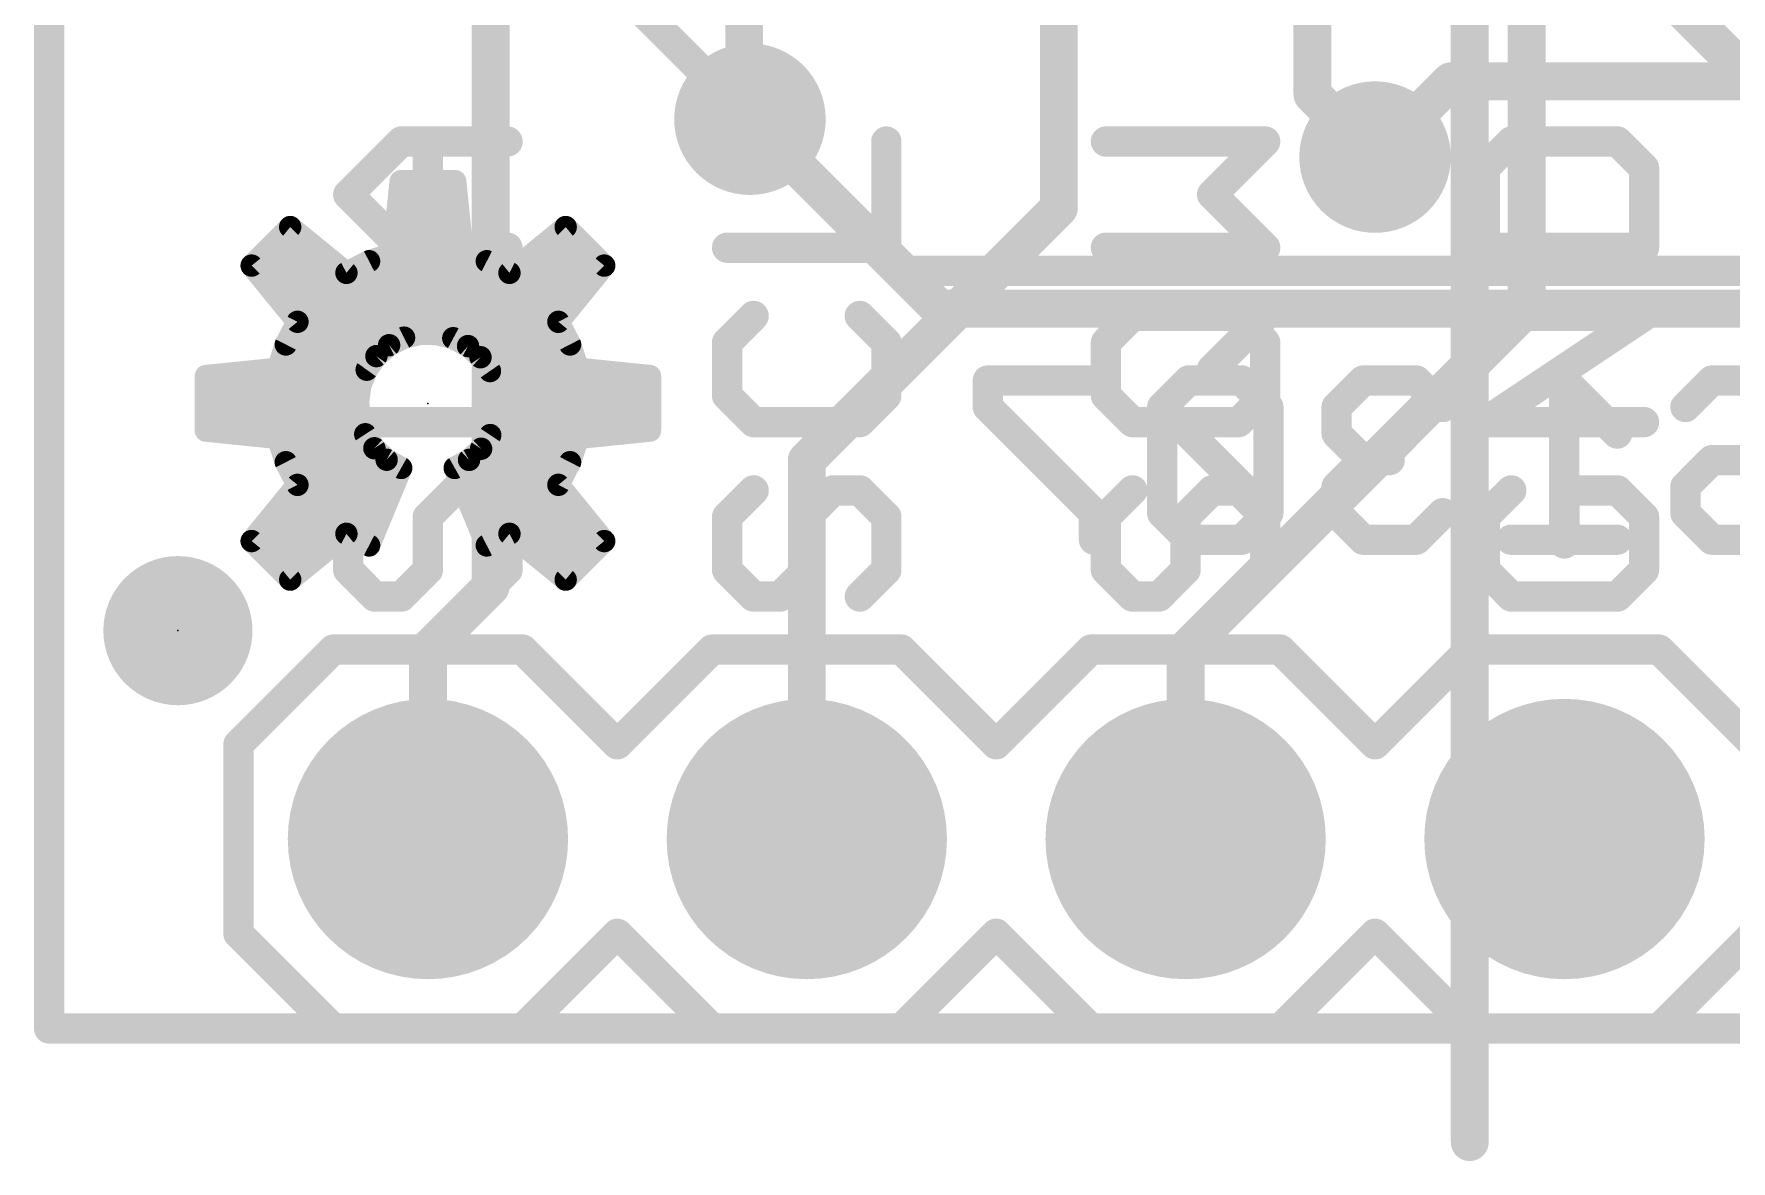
# Model space of a CAD drawing. Extents: x 0 to 108, y -18 to 20.
# Drawn here: x -0.1 to 11.28, y -0.89 to 6.67 of the extents above; entities that cross this region are included whole.
import ezdxf

# ---------------------------------------------------------------- set-up
doc = ezdxf.new("R2010")
doc.units = 0
for name, color, linetype in [('1', 12, 'CONTINUOUS'), ('16', 132, 'CONTINUOUS'), ('17', 110, 'CONTINUOUS'), ('18', 110, 'CONTINUOUS'), ('20', 53, 'CONTINUOUS'), ('21', 41, 'CONTINUOUS'), ('22', 40, 'CONTINUOUS'), ('23', 53, 'CONTINUOUS'), ('24', 53, 'CONTINUOUS'), ('51', 53, 'CONTINUOUS')]:
    doc.layers.add(name, color=color, linetype=linetype)

# ---------------------------------------------------------------- blocks, each defined once
blk = doc.blocks.new('PIE')
at = {"const_width": 0.5}
blk.add_lwpolyline([(0, -0.25, 1), (0, 0.25, 1), (0, -0.25)], format="xyb", dxfattribs=at)
blk = doc.blocks.new('RECT')
blk.add_solid([(-0.5, -0.5), (0.5, -0.5), (-0.5, 0.5), (0.5, 0.5)])
blk = doc.blocks.new('ROUNDP')
at = {"const_width": 0.5}
blk.add_lwpolyline([(0, -0.25, 1), (0, 0.25, 1), (0, -0.25)], format="xyb", dxfattribs=at)
blk = doc.blocks.new('ROUNDV')
at = {"const_width": 0.5}
blk.add_lwpolyline([(0, -0.25, 1), (0, 0.25, 1), (0, -0.25)], format="xyb", dxfattribs=at)

msp = doc.modelspace()

# ---------------------------------------------------------------- linework, layer by layer
at = {"layer": '1'}
for points, const_width in [([(0, 19.05), (0, 0)], 0.2032), ([(9.906, 7.62), (9.906, 4.826)], 0.254), ([(2.96, 7.366), (2.96, 2.96)], 0.254), ([(4.66, 7.366), (4.66, 6.135)], 0.254), ([(6.77, 7.366), (6.77, 5.5)], 0.254), ([(8.47, 7.366), (8.47, 6.262)], 0.254), ([(11.43, 6.35), (10.922, 6.858)], 0.254), ([(8.47, 6.262), (8.89, 5.842)], 0.254), ([(4.66, 6.135), (4.699, 6.096)], 0.254), ([(6.77, 5.5), (5.08, 3.81)], 0.254), ([(7.62, 2.54), (9.906, 4.826)], 0.254), ([(5.08, 1.27), (5.08, 3.81)], 0.254), ([(2.96, 2.96), (2.54, 2.54)], 0.254), ([(2.54, 2.54), (2.54, 1.27)], 0.254), ([(7.62, 1.27), (7.62, 2.54)], 0.254), ([(0, 0), (19.05, 0)], 0.2032)]:
    msp.add_lwpolyline(points, dxfattribs=dict(at, const_width=const_width))
for points, const_width in [([(8.5149, 6.3069, 1), (8.4251, 6.2171)], 0.127), ([(4.7049, 6.1799, 1), (4.6151, 6.0901)], 0.127), ([(8.4065, 6.262, 1), (8.5335, 6.262)], 0.127), ([(4.5965, 6.135, 1), (4.7235, 6.135)], 0.127), ([(4.6541, 6.0511, 1), (4.7439, 6.1409)], 0.127), ([(8.8451, 5.7971, 1), (8.9349, 5.8869)], 0.127), ([(6.8149, 5.4551, 1), (6.7251, 5.5449)], 0.127), ([(6.7065, 5.5, 1), (6.8335, 5.5)], 0.127), ([(9.9509, 4.7811, 1), (9.8611, 4.8709)], 0.127), ([(9.8425, 4.826, 1), (9.9695, 4.826)], 0.127), ([(5.1435, 3.81, 1), (5.0165, 3.81)], 0.127), ([(5.0351, 3.8549, 1), (5.1249, 3.7651)], 0.127), ([(3.0049, 2.9151, 1), (2.9151, 3.0049)], 0.127), ([(2.8965, 2.96, 1), (3.0235, 2.96)], 0.127), ([(2.6035, 2.54, 1), (2.4765, 2.54)], 0.127), ([(2.4951, 2.5849, 1), (2.5849, 2.4951)], 0.127), ([(7.6835, 2.54, 1), (7.5565, 2.54)], 0.127), ([(7.5751, 2.5849, 1), (7.6649, 2.4951)], 0.127), ([(2.4765, 1.27, 1), (2.6035, 1.27)], 0.127), ([(5.0165, 1.27, 1), (5.1435, 1.27)], 0.127), ([(7.5565, 1.27, 1), (7.6835, 1.27)], 0.127), ([(0, 0.0508, 1), (0, -0.0508)], 0.1016), ([(-0.0508, 0, 1), (0.0508, 0)], 0.1016)]:
    msp.add_lwpolyline(points, format="xyb", dxfattribs=dict(at, const_width=const_width))
at = {"layer": '16'}
for points, const_width in [([(0, 0), (0, 19.05)], 0.2032), ([(9.398, 6.35), (8.89, 5.842)], 0.254), ([(14.224, 6.35), (9.398, 6.35)], 0.254), ([(5.969, 4.826), (4.699, 6.096)], 0.254), ([(13.335, 4.826), (5.969, 4.826)], 0.254), ([(19.05, 0), (0, 0)], 0.2032)]:
    msp.add_lwpolyline(points, dxfattribs=dict(at, const_width=const_width))
for points, const_width in [([(9.398, 6.4135, 1), (9.398, 6.2865)], 0.127), ([(9.4429, 6.3051, 1), (9.3531, 6.3949)], 0.127), ([(4.7439, 6.1409, 1), (4.6541, 6.0511)], 0.127), ([(8.8451, 5.8869, 1), (8.9349, 5.7971)], 0.127), ([(5.969, 4.8895, 1), (5.969, 4.7625)], 0.127), ([(5.9241, 4.7811, 1), (6.0139, 4.8709)], 0.127), ([(0, 0.0508, 1), (0, -0.0508)], 0.1016), ([(-0.0508, 0, 1), (0.0508, 0)], 0.1016)]:
    msp.add_lwpolyline(points, format="xyb", dxfattribs=dict(at, const_width=const_width))
at = {"layer": '20', "const_width": 0.2032}
for points in [[(0, 19.05), (0, 0)], [(0, 0), (19.05, 0)]]:
    msp.add_lwpolyline(points, dxfattribs=at)
at = {"layer": '20', "const_width": 0.1016}
for points in [[(0, 0.0508, 1), (0, -0.0508)], [(-0.0508, 0, 1), (0.0508, 0)]]:
    msp.add_lwpolyline(points, format="xyb", dxfattribs=at)
at = {"layer": '21', "const_width": 0.2032}
for points in [[(2.0057, 5.5903), (2.3616, 5.9462)], [(2.3616, 5.9462), (3.0734, 5.9462)], [(2.5395, 5.2344), (2.5395, 5.9462)], [(5.6134, 5.2344), (5.6134, 5.9462)], [(8.1534, 5.9462), (7.0857, 5.9462)], [(7.7975, 5.5903), (8.1534, 5.9462)], [(9.8036, 5.9462), (9.6257, 5.7683)], [(10.5155, 5.9462), (9.8036, 5.9462)], [(10.6934, 5.7683), (10.5155, 5.9462)], [(9.6257, 5.7683), (9.6257, 5.2344)], [(10.6934, 5.2344), (10.6934, 5.7683)], [(2.3616, 5.2344), (2.0057, 5.5903)], [(8.1534, 5.2344), (7.7975, 5.5903)], [(3.0734, 5.2344), (2.3616, 5.2344)], [(4.5457, 5.2344), (5.6134, 5.2344)], [(7.0857, 5.2344), (8.1534, 5.2344)], [(9.6257, 5.2344), (10.6934, 5.2344)], [(2.1836, 4.7768), (2.0057, 4.5989)], [(2.8955, 4.7768), (2.1836, 4.7768)], [(3.0734, 4.5989), (2.8955, 4.7768)], [(4.7236, 4.7768), (4.5457, 4.5989)], [(5.6134, 4.5989), (5.4355, 4.7768)], [(7.0857, 4.5989), (7.2636, 4.7768)], [(7.2636, 4.7768), (7.9755, 4.7768)], [(7.7975, 4.4209), (8.1534, 4.7768)], [(7.9755, 4.7768), (8.1534, 4.5989)], [(9.6257, 4.065), (10.6934, 4.7768)], [(10.6934, 4.7768), (9.6257, 4.7768)], [(2.0057, 4.5989), (2.0057, 4.065)], [(3.0734, 4.065), (3.0734, 4.5989)], [(4.5457, 4.5989), (4.5457, 4.2429)], [(5.6134, 4.2429), (5.6134, 4.5989)], [(7.0857, 4.2429), (7.0857, 4.5989)], [(8.1534, 4.5989), (8.1534, 4.2429)], [(4.5457, 4.2429), (4.7236, 4.065)], [(5.4355, 4.065), (5.6134, 4.2429)], [(7.2636, 4.065), (7.0857, 4.2429)], [(8.1534, 4.2429), (7.9755, 4.065)], [(2.0057, 4.065), (3.0734, 4.065)], [(4.7236, 4.065), (5.4355, 4.065)], [(7.9755, 4.065), (7.2636, 4.065)], [(10.6934, 4.065), (9.6257, 4.065)], [(2.1836, 3.6074), (2.0057, 3.4295)], [(2.5395, 3.4295), (2.7175, 3.6074)], [(2.7175, 3.6074), (2.8955, 3.6074)], [(2.8955, 3.6074), (3.0734, 3.4295)], [(4.7236, 3.6074), (4.5457, 3.4295)], [(5.0795, 3.4295), (5.2575, 3.6074)], [(5.2575, 3.6074), (5.4355, 3.6074)], [(5.4355, 3.6074), (5.6134, 3.4295)], [(7.2636, 3.6074), (7.0857, 3.4295)], [(7.6195, 3.4295), (7.7975, 3.6074)], [(7.7975, 3.6074), (7.9755, 3.6074)], [(7.9755, 3.6074), (8.1534, 3.4295)], [(9.8036, 3.6074), (9.6257, 3.4295)], [(10.5155, 3.6074), (10.1595, 3.6074)], [(10.1595, 3.6074), (10.1595, 3.2515)], [(10.6934, 3.4295), (10.5155, 3.6074)], [(2.0057, 3.4295), (2.0057, 3.0736)], [(2.5395, 3.0736), (2.5395, 3.4295)], [(3.0734, 3.4295), (3.0734, 3.0736)], [(4.5457, 3.4295), (4.5457, 3.0736)], [(5.0795, 3.0736), (5.0795, 3.4295)], [(5.6134, 3.4295), (5.6134, 3.0736)], [(7.0857, 3.4295), (7.0857, 3.0736)], [(7.6195, 3.0736), (7.6195, 3.4295)], [(8.1534, 3.4295), (8.1534, 3.0736)], [(9.6257, 3.4295), (9.6257, 3.0736)], [(10.6934, 3.0736), (10.6934, 3.4295)], [(2.0057, 3.0736), (2.1836, 2.8956)], [(2.3616, 2.8956), (2.5395, 3.0736)], [(3.0734, 3.0736), (2.8955, 2.8956)], [(4.5457, 3.0736), (4.7236, 2.8956)], [(4.9016, 2.8956), (5.0795, 3.0736)], [(5.6134, 3.0736), (5.4355, 2.8956)], [(7.0857, 3.0736), (7.2636, 2.8956)], [(7.4416, 2.8956), (7.6195, 3.0736)], [(8.1534, 3.0736), (7.9755, 2.8956)], [(9.6257, 3.0736), (9.8036, 2.8956)], [(10.5155, 2.8956), (10.6934, 3.0736)], [(2.1836, 2.8956), (2.3616, 2.8956)], [(4.7236, 2.8956), (4.9016, 2.8956)], [(7.2636, 2.8956), (7.4416, 2.8956)], [(9.8036, 2.8956), (10.5155, 2.8956)], [(1.27, 1.905), (1.905, 2.54)], [(1.905, 2.54), (3.175, 2.54)], [(3.175, 2.54), (3.81, 1.905)], [(3.81, 1.905), (4.445, 2.54)], [(4.445, 2.54), (5.715, 2.54)], [(6.35, 1.905), (5.715, 2.54)], [(6.35, 1.905), (6.985, 2.54)], [(6.985, 2.54), (8.255, 2.54)], [(8.255, 2.54), (8.89, 1.905)], [(8.89, 1.905), (9.525, 2.54)], [(9.525, 2.54), (10.795, 2.54)], [(10.795, 2.54), (11.43, 1.905)], [(1.27, 0.635), (1.27, 1.905)], [(1.905, 0), (1.27, 0.635)], [(3.81, 0.635), (3.175, 0)], [(4.445, 0), (3.81, 0.635)], [(5.715, 0), (6.35, 0.635)], [(6.985, 0), (6.35, 0.635)], [(8.89, 0.635), (8.255, 0)], [(9.525, 0), (8.89, 0.635)], [(11.43, 0.635), (10.795, 0)], [(3.175, 0), (1.905, 0)], [(5.715, 0), (4.445, 0)], [(8.255, 0), (6.985, 0)], [(10.795, 0), (9.525, 0)]]:
    msp.add_lwpolyline(points, dxfattribs=at)
at = {"layer": '21', "const_width": 0.1016}
for points in [[(2.3616, 5.997, 1), (2.3616, 5.8954)], [(2.3975, 5.9103, 1), (2.3257, 5.9821)], [(2.5903, 5.9462, 1), (2.4887, 5.9462)], [(3.0734, 5.8954, 1), (3.0734, 5.997)], [(5.6642, 5.9462, 1), (5.5626, 5.9462)], [(7.0857, 5.997, 1), (7.0857, 5.8954)], [(8.1893, 5.9103, 1), (8.1175, 5.9821)], [(8.1534, 5.8954, 1), (8.1534, 5.997)], [(9.8036, 5.997, 1), (9.8036, 5.8954)], [(9.8396, 5.9103, 1), (9.7677, 5.9821)], [(10.5514, 5.9821, 1), (10.4795, 5.9103)], [(10.5155, 5.8954, 1), (10.5155, 5.997)], [(9.6765, 5.7683, 1), (9.5749, 5.7683)], [(9.5898, 5.8042, 1), (9.6616, 5.7323)], [(10.7442, 5.7683, 1), (10.6426, 5.7683)], [(10.6575, 5.7323, 1), (10.7293, 5.8042)], [(2.0416, 5.6262, 1), (1.9698, 5.5544)], [(7.8334, 5.6262, 1), (7.7616, 5.5544)], [(1.9698, 5.6262, 1), (2.0416, 5.5544)], [(7.7616, 5.6262, 1), (7.8334, 5.5544)], [(2.3616, 5.2852, 1), (2.3616, 5.1836)], [(2.3257, 5.1985, 1), (2.3975, 5.2703)], [(2.4887, 5.2344, 1), (2.5903, 5.2344)], [(3.0734, 5.1836, 1), (3.0734, 5.2852)], [(4.5457, 5.2852, 1), (4.5457, 5.1836)], [(5.5626, 5.2344, 1), (5.6642, 5.2344)], [(5.6134, 5.1836, 1), (5.6134, 5.2852)], [(7.0857, 5.2852, 1), (7.0857, 5.1836)], [(8.1175, 5.1985, 1), (8.1893, 5.2703)], [(8.1534, 5.1836, 1), (8.1534, 5.2852)], [(9.6257, 5.2852, 1), (9.6257, 5.1836)], [(9.5749, 5.2344, 1), (9.6765, 5.2344)], [(10.6426, 5.2344, 1), (10.7442, 5.2344)], [(10.6934, 5.1836, 1), (10.6934, 5.2852)], [(2.1836, 4.8276, 1), (2.1836, 4.726)], [(2.2196, 4.7409, 1), (2.1477, 4.8127)], [(2.9314, 4.8127, 1), (2.8595, 4.7409)], [(2.8955, 4.726, 1), (2.8955, 4.8276)], [(4.7596, 4.7409, 1), (4.6877, 4.8127)], [(5.4714, 4.8127, 1), (5.3995, 4.7409)], [(7.2636, 4.8276, 1), (7.2636, 4.726)], [(7.2996, 4.7409, 1), (7.2277, 4.8127)], [(8.0114, 4.8127, 1), (7.9395, 4.7409)], [(7.9755, 4.726, 1), (7.9755, 4.8276)], [(8.1893, 4.7409, 1), (8.1175, 4.8127)], [(9.6257, 4.8276, 1), (9.6257, 4.726)], [(10.7216, 4.7345, 1), (10.6652, 4.8191)], [(10.6934, 4.726, 1), (10.6934, 4.8276)], [(2.0565, 4.5989, 1), (1.9549, 4.5989)], [(1.9698, 4.6348, 1), (2.0416, 4.5629)], [(3.1242, 4.5989, 1), (3.0226, 4.5989)], [(3.0375, 4.5629, 1), (3.1093, 4.6348)], [(4.5965, 4.5989, 1), (4.4949, 4.5989)], [(4.5098, 4.6348, 1), (4.5816, 4.5629)], [(5.6642, 4.5989, 1), (5.5626, 4.5989)], [(5.5775, 4.5629, 1), (5.6493, 4.6348)], [(7.1365, 4.5989, 1), (7.0349, 4.5989)], [(7.0498, 4.6348, 1), (7.1216, 4.5629)], [(8.2042, 4.5989, 1), (8.1026, 4.5989)], [(8.1175, 4.5629, 1), (8.1893, 4.6348)], [(7.7616, 4.4568, 1), (7.8334, 4.385)], [(4.5816, 4.2789, 1), (4.5098, 4.207)], [(5.6493, 4.207, 1), (5.5775, 4.2789)], [(7.1216, 4.2789, 1), (7.0498, 4.207)], [(8.1893, 4.207, 1), (8.1175, 4.2789)], [(4.4949, 4.2429, 1), (4.5965, 4.2429)], [(5.5626, 4.2429, 1), (5.6642, 4.2429)], [(7.0349, 4.2429, 1), (7.1365, 4.2429)], [(8.1026, 4.2429, 1), (8.2042, 4.2429)], [(2.0057, 4.1158, 1), (2.0057, 4.0142)], [(1.9549, 4.065, 1), (2.0565, 4.065)], [(3.0226, 4.065, 1), (3.1242, 4.065)], [(3.0734, 4.0142, 1), (3.0734, 4.1158)], [(4.7236, 4.1158, 1), (4.7236, 4.0142)], [(4.6877, 4.0291, 1), (4.7596, 4.1009)], [(5.3995, 4.1009, 1), (5.4714, 4.0291)], [(5.4355, 4.0142, 1), (5.4355, 4.1158)], [(7.2636, 4.1158, 1), (7.2636, 4.0142)], [(7.2277, 4.0291, 1), (7.2996, 4.1009)], [(7.9395, 4.1009, 1), (8.0114, 4.0291)], [(7.9755, 4.0142, 1), (7.9755, 4.1158)], [(9.6257, 4.1158, 1), (9.6257, 4.0142)], [(9.5975, 4.1073, 1), (9.6539, 4.0227)], [(10.6934, 4.0142, 1), (10.6934, 4.1158)], [(2.2196, 3.5715, 1), (2.1477, 3.6433)], [(2.7175, 3.6582, 1), (2.7175, 3.5566)], [(2.7534, 3.5715, 1), (2.6816, 3.6433)], [(2.9314, 3.6433, 1), (2.8595, 3.5715)], [(2.8955, 3.5566, 1), (2.8955, 3.6582)], [(4.7596, 3.5715, 1), (4.6877, 3.6433)], [(5.2575, 3.6582, 1), (5.2575, 3.5566)], [(5.2934, 3.5715, 1), (5.2216, 3.6433)], [(5.4714, 3.6433, 1), (5.3995, 3.5715)], [(5.4355, 3.5566, 1), (5.4355, 3.6582)], [(7.2996, 3.5715, 1), (7.2277, 3.6433)], [(7.7975, 3.6582, 1), (7.7975, 3.5566)], [(7.8334, 3.5715, 1), (7.7616, 3.6433)], [(8.0114, 3.6433, 1), (7.9395, 3.5715)], [(7.9755, 3.5566, 1), (7.9755, 3.6582)], [(9.8396, 3.5715, 1), (9.7677, 3.6433)], [(10.1595, 3.6582, 1), (10.1595, 3.5566)], [(10.2103, 3.6074, 1), (10.1087, 3.6074)], [(10.5514, 3.6433, 1), (10.4795, 3.5715)], [(10.5155, 3.5566, 1), (10.5155, 3.6582)], [(2.0565, 3.4295, 1), (1.9549, 3.4295)], [(2.5903, 3.4295, 1), (2.4887, 3.4295)], [(3.1242, 3.4295, 1), (3.0226, 3.4295)], [(4.5965, 3.4295, 1), (4.4949, 3.4295)], [(5.1303, 3.4295, 1), (5.0287, 3.4295)], [(5.6642, 3.4295, 1), (5.5626, 3.4295)], [(7.1365, 3.4295, 1), (7.0349, 3.4295)], [(7.6703, 3.4295, 1), (7.5687, 3.4295)], [(8.2042, 3.4295, 1), (8.1026, 3.4295)], [(9.6765, 3.4295, 1), (9.5749, 3.4295)], [(10.7442, 3.4295, 1), (10.6426, 3.4295)], [(1.9698, 3.4654, 1), (2.0416, 3.3935)], [(2.5036, 3.4654, 1), (2.5755, 3.3935)], [(3.0375, 3.3935, 1), (3.1093, 3.4654)], [(4.5098, 3.4654, 1), (4.5816, 3.3935)], [(5.0436, 3.4654, 1), (5.1155, 3.3935)], [(5.5775, 3.3935, 1), (5.6493, 3.4654)], [(7.0498, 3.4654, 1), (7.1216, 3.3935)], [(7.5836, 3.4654, 1), (7.6555, 3.3935)], [(8.1175, 3.3935, 1), (8.1893, 3.4654)], [(9.5898, 3.4654, 1), (9.6616, 3.3935)], [(10.6575, 3.3935, 1), (10.7293, 3.4654)], [(10.1087, 3.2515, 1), (10.2103, 3.2515)], [(2.0416, 3.1095, 1), (1.9698, 3.0376)], [(1.9549, 3.0736, 1), (2.0565, 3.0736)], [(2.4887, 3.0736, 1), (2.5903, 3.0736)], [(2.5755, 3.0376, 1), (2.5036, 3.1095)], [(3.0226, 3.0736, 1), (3.1242, 3.0736)], [(3.1093, 3.0376, 1), (3.0375, 3.1095)], [(4.5816, 3.1095, 1), (4.5098, 3.0376)], [(4.4949, 3.0736, 1), (4.5965, 3.0736)], [(5.0287, 3.0736, 1), (5.1303, 3.0736)], [(5.1155, 3.0376, 1), (5.0436, 3.1095)], [(5.5626, 3.0736, 1), (5.6642, 3.0736)], [(5.6493, 3.0376, 1), (5.5775, 3.1095)], [(7.1216, 3.1095, 1), (7.0498, 3.0376)], [(7.0349, 3.0736, 1), (7.1365, 3.0736)], [(7.5687, 3.0736, 1), (7.6703, 3.0736)], [(7.6555, 3.0376, 1), (7.5836, 3.1095)], [(8.1026, 3.0736, 1), (8.2042, 3.0736)], [(8.1893, 3.0376, 1), (8.1175, 3.1095)], [(9.6616, 3.1095, 1), (9.5898, 3.0376)], [(9.5749, 3.0736, 1), (9.6765, 3.0736)], [(10.6426, 3.0736, 1), (10.7442, 3.0736)], [(10.7293, 3.0376, 1), (10.6575, 3.1095)], [(2.1836, 2.9464, 1), (2.1836, 2.8448)], [(2.1477, 2.8597, 1), (2.2196, 2.9315)], [(2.3257, 2.9315, 1), (2.3975, 2.8597)], [(2.3616, 2.8448, 1), (2.3616, 2.9464)], [(2.8595, 2.9315, 1), (2.9314, 2.8597)], [(4.7236, 2.9464, 1), (4.7236, 2.8448)], [(4.6877, 2.8597, 1), (4.7596, 2.9315)], [(4.8657, 2.9315, 1), (4.9375, 2.8597)], [(4.9016, 2.8448, 1), (4.9016, 2.9464)], [(5.3995, 2.9315, 1), (5.4714, 2.8597)], [(7.2636, 2.9464, 1), (7.2636, 2.8448)], [(7.2277, 2.8597, 1), (7.2996, 2.9315)], [(7.4057, 2.9315, 1), (7.4775, 2.8597)], [(7.4416, 2.8448, 1), (7.4416, 2.9464)], [(7.9395, 2.9315, 1), (8.0114, 2.8597)], [(9.8036, 2.9464, 1), (9.8036, 2.8448)], [(9.7677, 2.8597, 1), (9.8396, 2.9315)], [(10.4795, 2.9315, 1), (10.5514, 2.8597)], [(10.5155, 2.8448, 1), (10.5155, 2.9464)], [(1.905, 2.5908, 1), (1.905, 2.4892)], [(1.9409, 2.5041, 1), (1.8691, 2.5759)], [(3.2109, 2.5759, 1), (3.1391, 2.5041)], [(3.175, 2.4892, 1), (3.175, 2.5908)], [(4.445, 2.5908, 1), (4.445, 2.4892)], [(4.4809, 2.5041, 1), (4.4091, 2.5759)], [(5.7509, 2.5759, 1), (5.6791, 2.5041)], [(5.715, 2.4892, 1), (5.715, 2.5908)], [(6.985, 2.5908, 1), (6.985, 2.4892)], [(7.0209, 2.5041, 1), (6.9491, 2.5759)], [(8.2909, 2.5759, 1), (8.2191, 2.5041)], [(8.255, 2.4892, 1), (8.255, 2.5908)], [(9.525, 2.5908, 1), (9.525, 2.4892)], [(9.5609, 2.5041, 1), (9.4891, 2.5759)], [(10.8309, 2.5759, 1), (10.7591, 2.5041)], [(10.795, 2.4892, 1), (10.795, 2.5908)], [(1.3208, 1.905, 1), (1.2192, 1.905)], [(1.2341, 1.9409, 1), (1.3059, 1.8691)], [(3.7741, 1.9409, 1), (3.8459, 1.8691)], [(3.7741, 1.8691, 1), (3.8459, 1.9409)], [(6.3141, 1.9409, 1), (6.3859, 1.8691)], [(6.3141, 1.8691, 1), (6.3859, 1.9409)], [(8.8541, 1.9409, 1), (8.9259, 1.8691)], [(8.8541, 1.8691, 1), (8.9259, 1.9409)], [(1.3059, 0.6709, 1), (1.2341, 0.5991)], [(1.2192, 0.635, 1), (1.3208, 0.635)], [(3.8459, 0.6709, 1), (3.7741, 0.5991)], [(3.8459, 0.5991, 1), (3.7741, 0.6709)], [(6.3859, 0.6709, 1), (6.3141, 0.5991)], [(6.3859, 0.5991, 1), (6.3141, 0.6709)], [(8.9259, 0.6709, 1), (8.8541, 0.5991)], [(8.9259, 0.5991, 1), (8.8541, 0.6709)], [(1.905, 0.0508, 1), (1.905, -0.0508)], [(1.8691, -0.0359, 1), (1.9409, 0.0359)], [(3.1391, 0.0359, 1), (3.2109, -0.0359)], [(3.175, -0.0508, 1), (3.175, 0.0508)], [(4.445, 0.0508, 1), (4.445, -0.0508)], [(4.4091, -0.0359, 1), (4.4809, 0.0359)], [(5.6791, 0.0359, 1), (5.7509, -0.0359)], [(5.715, -0.0508, 1), (5.715, 0.0508)], [(6.985, 0.0508, 1), (6.985, -0.0508)], [(6.9491, -0.0359, 1), (7.0209, 0.0359)], [(8.2191, 0.0359, 1), (8.2909, -0.0359)], [(8.255, -0.0508, 1), (8.255, 0.0508)], [(9.525, 0.0508, 1), (9.525, -0.0508)], [(9.4891, -0.0359, 1), (9.5609, 0.0359)], [(10.7591, 0.0359, 1), (10.8309, -0.0359)], [(10.795, -0.0508, 1), (10.795, 0.0508)]]:
    msp.add_lwpolyline(points, format="xyb", dxfattribs=at)
at = {"layer": '22'}
for points, const_width in [([(5.715, 5.08), (3.175, 7.62)], 0.2032), ([(2.308, 5.1959), (2.3572, 5.6798)], 0.15), ([(2.3572, 5.6798), (2.7228, 5.6798)], 0.15), ([(2.7228, 5.6798), (2.772, 5.1959)], 0.15), ([(2.344, 5.55), (2.736, 5.55)], 0.15), ([(2.3288, 5.4), (2.7512, 5.4)], 0.15), ([(1.358, 5.1145), (1.6165, 5.373)], 0.15), ([(1.6165, 5.373), (1.9935, 5.0656)], 0.15), ([(3.0865, 5.0656), (3.4635, 5.373)], 0.15), ([(3.4635, 5.373), (3.722, 5.1145)], 0.15), ([(1.4935, 5.25), (1.7673, 5.25)], 0.15), ([(2.1453, 5.1438), (2.308, 5.1959)], 0.15), ([(2.3135, 5.25), (2.7665, 5.25)], 0.15), ([(2.772, 5.1959), (2.9347, 5.1438)], 0.15), ([(3.3127, 5.25), (3.5865, 5.25)], 0.15), ([(1.6654, 4.7375), (1.358, 5.1145)], 0.15), ([(1.3698, 5.1), (1.9513, 5.1)], 0.15), ([(1.9935, 5.0656), (2.1453, 5.1438)], 0.15), ([(2.0603, 5.1), (3.0197, 5.1)], 0.15), ([(2.9347, 5.1438), (3.0865, 5.0656)], 0.15), ([(3.1287, 5.1), (3.7102, 5.1)], 0.15), ([(3.722, 5.1145), (3.4146, 4.7375)], 0.15), ([(13.335, 5.08), (5.715, 5.08)], 0.2032), ([(1.4921, 4.95), (3.5879, 4.95)], 0.15), ([(1.5872, 4.5857), (1.6654, 4.7375)], 0.15), ([(1.6144, 4.8), (3.4656, 4.8)], 0.15), ([(3.4146, 4.7375), (3.4928, 4.5857)], 0.15), ([(1.6203, 4.65), (2.4597, 4.65)], 0.15), ([(2.3798, 4.6314), (2.2797, 4.5806)], 0.15), ([(2.489, 4.6568), (2.3798, 4.6314)], 0.15), ([(2.6012, 4.6556), (2.489, 4.6568)], 0.15), ([(2.7099, 4.6278), (2.6012, 4.6556)], 0.15), ([(2.6232, 4.65), (3.4597, 4.65)], 0.15), ([(2.8089, 4.5749), (2.7099, 4.6278)], 0.15), ([(1.5351, 4.423), (1.5872, 4.5857)], 0.15), ([(1.5598, 4.5), (2.1891, 4.5)], 0.15), ([(2.1945, 4.5076), (2.1292, 4.4164)], 0.15), ([(2.2797, 4.5806), (2.1945, 4.5076)], 0.15), ([(2.8924, 4.5), (2.8089, 4.5749)], 0.15), ([(2.9558, 4.4074), (2.8924, 4.5)], 0.15), ([(2.8924, 4.5), (3.5202, 4.5)], 0.15), ([(3.4928, 4.5857), (3.5449, 4.423)], 0.15), ([(1.0512, 4.3738), (1.5351, 4.423)], 0.15), ([(1.0512, 4.0082), (1.0512, 4.3738)], 0.15), ([(2.1292, 4.4164), (2.0873, 4.3123)], 0.15), ([(2.9953, 4.3024), (2.9558, 4.4074)], 0.15), ([(3.5449, 4.423), (4.0288, 4.3738)], 0.15), ([(4.0288, 4.3738), (4.0288, 4.0082)], 0.15), ([(7.0054, 4.3443), (6.2936, 4.3443)], 0.2032), ([(6.2936, 4.3443), (6.2936, 4.1664)], 0.2032), ([(7.641, 4.3443), (7.463, 4.1664)], 0.2032), ([(7.9969, 4.3443), (7.641, 4.3443)], 0.2032), ([(8.1748, 4.1664), (7.9969, 4.3443)], 0.2032), ([(8.8104, 4.3443), (8.6324, 4.1664)], 0.2032), ([(9.1663, 4.3443), (8.8104, 4.3443)], 0.2032), ([(9.3442, 4.1664), (9.1663, 4.3443)], 0.2032), ([(10.5136, 3.9884), (10.1577, 4.3443)], 0.2032), ([(10.1577, 4.3443), (10.1577, 3.2766)], 0.2032), ([(10.9712, 4.1664), (11.1491, 4.3443)], 0.2032), ([(11.1491, 4.3443), (11.5051, 4.3443)], 0.2032), ([(1.0512, 4.35), (2.1025, 4.35)], 0.15), ([(2.0873, 4.3123), (2.0715, 4.2012)], 0.15), ([(2.9774, 4.35), (4.0288, 4.35)], 0.15), ([(3.0088, 4.191), (2.9953, 4.3024)], 0.15), ([(1.0512, 4.2), (2.0716, 4.2)], 0.15), ([(2.0715, 4.2012), (2.0825, 4.0895)], 0.15), ([(2.9959, 4.0816), (3.0088, 4.191)], 0.15), ([(3.0077, 4.2), (4.0288, 4.2)], 0.15), ([(6.2936, 4.1664), (7.0054, 3.4546)], 0.2032), ([(7.463, 4.1664), (7.463, 3.4546)], 0.2032), ([(8.1748, 3.4546), (7.463, 4.1664)], 0.2032), ([(8.1748, 3.4546), (8.1748, 4.1664)], 0.2032), ([(8.6324, 4.1664), (8.6324, 3.9884)], 0.2032), ([(1.0512, 4.05), (2.0963, 4.05)], 0.15), ([(2.0825, 4.0895), (2.1197, 3.9837)], 0.15), ([(2.9577, 3.9782), (2.9959, 4.0816)], 0.15), ([(2.9842, 4.05), (4.0288, 4.05)], 0.15), ([(1.5351, 3.959), (1.0512, 4.0082)], 0.15), ([(1.5872, 3.7963), (1.5351, 3.959)], 0.15), ([(2.1197, 3.9837), (2.181, 3.8897)], 0.15), ([(2.8965, 3.8865), (2.9577, 3.9782)], 0.15), ([(3.5449, 3.959), (3.4928, 3.7963)], 0.15), ([(4.0288, 4.0082), (3.5449, 3.959)], 0.15), ([(8.6324, 3.9884), (8.8104, 3.8105)], 0.2032), ([(1.554, 3.9), (2.1742, 3.9)], 0.15), ([(1.6654, 3.6445), (1.5872, 3.7963)], 0.15), ([(2.181, 3.8897), (2.2628, 3.813)], 0.15), ([(2.2628, 3.813), (2.3606, 3.7579)], 0.15), ([(2.7194, 3.7579), (2.8156, 3.8117)], 0.15), ([(2.8156, 3.8117), (2.8965, 3.8865)], 0.15), ([(2.9055, 3.9), (3.526, 3.9)], 0.15), ([(3.4928, 3.7963), (3.4146, 3.6445)], 0.15), ([(8.8104, 3.8105), (8.6324, 3.6325)], 0.2032), ([(8.8104, 3.8105), (8.9883, 3.8105)], 0.2032), ([(11.1491, 3.8105), (10.9712, 3.6325)], 0.2032), ([(11.5051, 3.8105), (11.1491, 3.8105)], 0.2032), ([(1.6111, 3.75), (2.3573, 3.75)], 0.15), ([(2.3606, 3.7579), (2.1453, 3.2382)], 0.15), ([(2.9347, 3.2382), (2.7194, 3.7579)], 0.15), ([(2.7227, 3.75), (3.4689, 3.75)], 0.15), ([(1.358, 3.2675), (1.6654, 3.6445)], 0.15), ([(1.6291, 3.6), (2.2952, 3.6)], 0.15), ([(2.7848, 3.6), (3.4509, 3.6)], 0.15), ([(3.4146, 3.6445), (3.722, 3.2675)], 0.15), ([(8.6324, 3.6325), (8.6324, 3.4546)], 0.2032), ([(10.9712, 3.6325), (10.9712, 3.4546)], 0.2032), ([(7.0054, 3.4546), (7.0054, 3.2766)], 0.2032), ([(7.463, 3.4546), (7.641, 3.2766)], 0.2032), ([(7.9969, 3.2766), (8.1748, 3.4546)], 0.2032), ([(8.6324, 3.4546), (8.8104, 3.2766)], 0.2032), ([(9.1663, 3.2766), (9.3442, 3.4546)], 0.2032), ([(10.9712, 3.4546), (11.1491, 3.2766)], 0.2032), ([(1.5068, 3.45), (2.233, 3.45)], 0.15), ([(2.847, 3.45), (3.5732, 3.45)], 0.15), ([(1.6165, 3.009), (1.358, 3.2675)], 0.15), ([(1.3845, 3.3), (1.9734, 3.3)], 0.15), ([(1.9935, 3.3164), (1.6165, 3.009)], 0.15), ([(2.1453, 3.2382), (1.9935, 3.3164)], 0.15), ([(2.0253, 3.3), (2.1709, 3.3)], 0.15), ([(2.9091, 3.3), (3.0547, 3.3)], 0.15), ([(3.0865, 3.3164), (2.9347, 3.2382)], 0.15), ([(3.4635, 3.009), (3.0865, 3.3164)], 0.15), ([(3.1066, 3.3), (3.6955, 3.3)], 0.15), ([(3.722, 3.2675), (3.4635, 3.009)], 0.15), ([(7.641, 3.2766), (7.9969, 3.2766)], 0.2032), ([(8.8104, 3.2766), (9.1663, 3.2766)], 0.2032), ([(10.5136, 3.2766), (9.8018, 3.2766)], 0.2032), ([(11.1491, 3.2766), (11.5051, 3.2766)], 0.2032), ([(1.4755, 3.15), (1.7894, 3.15)], 0.15), ([(3.2906, 3.15), (3.6045, 3.15)], 0.15)]:
    msp.add_lwpolyline(points, dxfattribs=dict(at, const_width=const_width))
for points, const_width in [([(2.3572, 5.7173, 1), (2.3572, 5.6423)], 0.075), ([(2.3945, 5.676, 1), (2.3199, 5.6836)], 0.075), ([(2.7601, 5.6836, 1), (2.6855, 5.676)], 0.075), ([(2.7228, 5.6423, 1), (2.7228, 5.7173)], 0.075), ([(2.344, 5.5875, 1), (2.344, 5.5125)], 0.075), ([(2.736, 5.5125, 1), (2.736, 5.5875)], 0.075), ([(2.3288, 5.4375, 1), (2.3288, 5.3625)], 0.075), ([(2.7512, 5.3625, 1), (2.7512, 5.4375)], 0.075), ([(1.6402, 5.4021, 1), (1.5928, 5.3439)], 0.075), ([(1.643, 5.3465, 1), (1.59, 5.3995)], 0.075), ([(3.49, 5.3995, 1), (3.437, 5.3465)], 0.075), ([(3.4872, 5.3439, 1), (3.4398, 5.4021)], 0.075), ([(1.4935, 5.2875, 1), (1.4935, 5.2125)], 0.075), ([(1.7673, 5.2125, 1), (1.7673, 5.2875)], 0.075), ([(2.2707, 5.1997, 1), (2.3453, 5.1921)], 0.075), ([(2.3135, 5.2875, 1), (2.3135, 5.2125)], 0.075), ([(2.3194, 5.1602, 1), (2.2966, 5.2316)], 0.075), ([(2.7834, 5.2316, 1), (2.7606, 5.1602)], 0.075), ([(2.7347, 5.1921, 1), (2.8093, 5.1997)], 0.075), ([(2.7665, 5.2125, 1), (2.7665, 5.2875)], 0.075), ([(3.3127, 5.2875, 1), (3.3127, 5.2125)], 0.075), ([(3.5865, 5.2125, 1), (3.5865, 5.2875)], 0.075), ([(1.3871, 5.1382, 1), (1.3289, 5.0908)], 0.075), ([(1.3315, 5.141, 1), (1.3845, 5.088)], 0.075), ([(1.3698, 5.1375, 1), (1.3698, 5.0625)], 0.075), ([(1.9513, 5.0625, 1), (1.9513, 5.1375)], 0.075), ([(1.9763, 5.0989, 1), (2.0107, 5.0323)], 0.075), ([(1.9698, 5.0365, 1), (2.0172, 5.0947)], 0.075), ([(2.0603, 5.1375, 1), (2.0603, 5.0625)], 0.075), ([(2.1339, 5.1795, 1), (2.1568, 5.1081)], 0.075), ([(2.1625, 5.1105, 1), (2.1282, 5.1772)], 0.075), ([(2.9518, 5.1772, 1), (2.9175, 5.1105)], 0.075), ([(2.9232, 5.1081, 1), (2.9461, 5.1795)], 0.075), ([(3.0197, 5.0625, 1), (3.0197, 5.1375)], 0.075), ([(3.0628, 5.0947, 1), (3.1102, 5.0365)], 0.075), ([(3.0693, 5.0323, 1), (3.1037, 5.0989)], 0.075), ([(3.1287, 5.1375, 1), (3.1287, 5.0625)], 0.075), ([(3.7511, 5.0908, 1), (3.6929, 5.1382)], 0.075), ([(3.6955, 5.088, 1), (3.7485, 5.141)], 0.075), ([(3.7102, 5.0625, 1), (3.7102, 5.1375)], 0.075), ([(5.715, 5.1308, 1), (5.715, 5.0292)], 0.1016), ([(5.6791, 5.0441, 1), (5.7509, 5.1159)], 0.1016), ([(1.4921, 4.9875, 1), (1.4921, 4.9125)], 0.075), ([(3.5879, 4.9125, 1), (3.5879, 4.9875)], 0.075), ([(1.6144, 4.8375, 1), (1.6144, 4.7625)], 0.075), ([(1.6987, 4.7203, 1), (1.6321, 4.7547)], 0.075), ([(1.6363, 4.7138, 1), (1.6945, 4.7612)], 0.075), ([(3.4479, 4.7547, 1), (3.3813, 4.7203)], 0.075), ([(3.3855, 4.7612, 1), (3.4437, 4.7138)], 0.075), ([(3.4656, 4.7625, 1), (3.4656, 4.8375)], 0.075), ([(1.6203, 4.6875, 1), (1.6203, 4.6125)], 0.075), ([(2.3712, 4.6679, 1), (2.3883, 4.5948)], 0.075), ([(2.3967, 4.5979, 1), (2.3628, 4.6648)], 0.075), ([(2.4894, 4.6943, 1), (2.4886, 4.6193)], 0.075), ([(2.4597, 4.6125, 1), (2.4597, 4.6875)], 0.075), ([(2.4975, 4.6203, 1), (2.4805, 4.6934)], 0.075), ([(2.6105, 4.6919, 1), (2.5919, 4.6193)], 0.075), ([(2.6232, 4.6875, 1), (2.6232, 4.6125)], 0.075), ([(2.6008, 4.6181, 1), (2.6016, 4.6931)], 0.075), ([(2.7276, 4.6608, 1), (2.6922, 4.5947)], 0.075), ([(2.7006, 4.5914, 1), (2.7192, 4.6641)], 0.075), ([(3.4597, 4.6125, 1), (3.4597, 4.6875)], 0.075), ([(1.5598, 4.5375, 1), (1.5598, 4.4625)], 0.075), ([(1.5538, 4.6028, 1), (1.6205, 4.5685)], 0.075), ([(1.6229, 4.5742, 1), (1.5515, 4.5971)], 0.075), ([(2.1701, 4.536, 1), (2.2189, 4.4791)], 0.075), ([(2.225, 4.4857, 1), (2.164, 4.5294)], 0.075), ([(2.1891, 4.4625, 1), (2.1891, 4.5375)], 0.075), ([(2.2627, 4.6141, 1), (2.2966, 4.5472)], 0.075), ([(2.3041, 4.5522, 1), (2.2553, 4.6091)], 0.075), ([(2.8339, 4.6028, 1), (2.7839, 4.547)], 0.075), ([(2.7912, 4.5418, 1), (2.8266, 4.608)], 0.075), ([(2.9234, 4.5212, 1), (2.8615, 4.4788)], 0.075), ([(2.8924, 4.5375, 1), (2.8924, 4.4625)], 0.075), ([(2.8674, 4.4721, 1), (2.9175, 4.5279)], 0.075), ([(3.5285, 4.5971, 1), (3.4571, 4.5742)], 0.075), ([(3.4595, 4.5685, 1), (3.5262, 4.6028)], 0.075), ([(3.5202, 4.4625, 1), (3.5202, 4.5375)], 0.075), ([(1.0887, 4.3738, 1), (1.0137, 4.3738)], 0.075), ([(1.0474, 4.4111, 1), (1.055, 4.3365)], 0.075), ([(1.4994, 4.4344, 1), (1.5708, 4.4116)], 0.075), ([(1.5389, 4.3857, 1), (1.5313, 4.4603)], 0.075), ([(2.0987, 4.4382, 1), (2.1596, 4.3945)], 0.075), ([(2.1639, 4.4024, 1), (2.0944, 4.4304)], 0.075), ([(2.9909, 4.4206, 1), (2.9207, 4.3942)], 0.075), ([(2.9249, 4.3862, 1), (2.9868, 4.4286)], 0.075), ([(3.5487, 4.4603, 1), (3.5411, 4.3857)], 0.075), ([(3.5092, 4.4116, 1), (3.5806, 4.4344)], 0.075), ([(4.0663, 4.3738, 1), (3.9913, 4.3738)], 0.075), ([(4.025, 4.3365, 1), (4.0326, 4.4111)], 0.075), ([(6.2936, 4.3951, 1), (6.2936, 4.2935)], 0.1016), ([(6.3444, 4.3443, 1), (6.2428, 4.3443)], 0.1016), ([(7.0054, 4.2935, 1), (7.0054, 4.3951)], 0.1016), ([(7.641, 4.3951, 1), (7.641, 4.2935)], 0.1016), ([(7.6769, 4.3084, 1), (7.605, 4.3802)], 0.1016), ([(8.0328, 4.3802, 1), (7.9609, 4.3084)], 0.1016), ([(7.9969, 4.2935, 1), (7.9969, 4.3951)], 0.1016), ([(8.8104, 4.3951, 1), (8.8104, 4.2935)], 0.1016), ([(8.8463, 4.3084, 1), (8.7744, 4.3802)], 0.1016), ([(9.2022, 4.3802, 1), (9.1303, 4.3084)], 0.1016), ([(9.1663, 4.2935, 1), (9.1663, 4.3951)], 0.1016), ([(10.1936, 4.3802, 1), (10.1218, 4.3084)], 0.1016), ([(10.2085, 4.3443, 1), (10.1069, 4.3443)], 0.1016), ([(11.1491, 4.3951, 1), (11.1491, 4.2935)], 0.1016), ([(11.1851, 4.3084, 1), (11.1132, 4.3802)], 0.1016), ([(1.0512, 4.3875, 1), (1.0512, 4.3125)], 0.075), ([(2.0525, 4.3262, 1), (2.1221, 4.2983)], 0.075), ([(2.1245, 4.307, 1), (2.0502, 4.3176)], 0.075), ([(2.1025, 4.3125, 1), (2.1025, 4.3875)], 0.075), ([(2.9774, 4.3875, 1), (2.9774, 4.3125)], 0.075), ([(3.0326, 4.3069, 1), (2.9581, 4.2979)], 0.075), ([(2.9603, 4.2892, 1), (3.0304, 4.3156)], 0.075), ([(4.0288, 4.3125, 1), (4.0288, 4.3875)], 0.075), ([(1.0512, 4.2375, 1), (1.0512, 4.1625)], 0.075), ([(2.1088, 4.2048, 1), (2.0341, 4.1975)], 0.075), ([(2.0343, 4.2065, 1), (2.1086, 4.1959)], 0.075), ([(2.0716, 4.1625, 1), (2.0716, 4.2375)], 0.075), ([(3.0077, 4.2375, 1), (3.0077, 4.1625)], 0.075), ([(3.046, 4.1866, 1), (2.9716, 4.1954)], 0.075), ([(2.9716, 4.1865, 1), (3.046, 4.1955)], 0.075), ([(4.0288, 4.1625, 1), (4.0288, 4.2375)], 0.075), ([(6.3295, 4.2023, 1), (6.2577, 4.1304)], 0.1016), ([(6.2428, 4.1664, 1), (6.3444, 4.1664)], 0.1016), ([(7.5138, 4.1664, 1), (7.4122, 4.1664)], 0.1016), ([(7.4989, 4.2023, 1), (7.4271, 4.1304)], 0.1016), ([(7.4271, 4.2023, 1), (7.4989, 4.1304)], 0.1016), ([(8.2256, 4.1664, 1), (8.124, 4.1664)], 0.1016), ([(8.1389, 4.1304, 1), (8.2107, 4.2023)], 0.1016), ([(8.6832, 4.1664, 1), (8.5816, 4.1664)], 0.1016), ([(8.5965, 4.2023, 1), (8.6683, 4.1304)], 0.1016), ([(9.3083, 4.1304, 1), (9.3801, 4.2023)], 0.1016), ([(10.9353, 4.2023, 1), (11.0071, 4.1304)], 0.1016), ([(1.0512, 4.0875, 1), (1.0512, 4.0125)], 0.075), ([(2.1178, 4.102, 1), (2.0471, 4.0771)], 0.075), ([(2.0451, 4.0858, 1), (2.1198, 4.0932)], 0.075), ([(2.0963, 4.0125, 1), (2.0963, 4.0875)], 0.075), ([(2.9842, 4.0875, 1), (2.9842, 4.0125)], 0.075), ([(2.9586, 4.086, 1), (3.0331, 4.0772)], 0.075), ([(3.031, 4.0686, 1), (2.9607, 4.0945)], 0.075), ([(4.0288, 4.0125, 1), (4.0288, 4.0875)], 0.075), ([(1.055, 4.0455, 1), (1.0474, 3.9709)], 0.075), ([(1.0137, 4.0082, 1), (1.0887, 4.0082)], 0.075), ([(1.5708, 3.9704, 1), (1.4994, 3.9476)], 0.075), ([(1.5313, 3.9217, 1), (1.5389, 3.9963)], 0.075), ([(2.1511, 4.0041, 1), (2.0882, 3.9632)], 0.075), ([(2.0843, 3.9712, 1), (2.155, 3.9961)], 0.075), ([(2.9225, 3.9911, 1), (2.9929, 3.9652)], 0.075), ([(2.9889, 3.9573, 1), (2.9265, 3.999)], 0.075), ([(3.5411, 3.9963, 1), (3.5487, 3.9217)], 0.075), ([(3.5806, 3.9476, 1), (3.5092, 3.9704)], 0.075), ([(3.9913, 4.0082, 1), (4.0663, 4.0082)], 0.075), ([(4.0326, 3.9709, 1), (4.025, 4.0455)], 0.075), ([(8.6683, 4.0243, 1), (8.5965, 3.9525)], 0.1016), ([(8.5816, 3.9884, 1), (8.6832, 3.9884)], 0.1016), ([(10.4777, 3.9525, 1), (10.5495, 4.0243)], 0.1016), ([(1.554, 3.9375, 1), (1.554, 3.8625)], 0.075), ([(1.6205, 3.8135, 1), (1.5538, 3.7792)], 0.075), ([(2.2066, 3.917, 1), (2.1553, 3.8623)], 0.075), ([(2.1495, 3.8692, 1), (2.2124, 3.9102)], 0.075), ([(2.1742, 3.8625, 1), (2.1742, 3.9375)], 0.075), ([(2.2812, 3.8456, 1), (2.2444, 3.7803)], 0.075), ([(2.2372, 3.7856, 1), (2.2885, 3.8403)], 0.075), ([(2.7901, 3.8393, 1), (2.841, 3.7842)], 0.075), ([(2.8339, 3.779, 1), (2.7972, 3.8445)], 0.075), ([(2.8653, 3.9074, 1), (2.9277, 3.8657)], 0.075), ([(2.9055, 3.9375, 1), (2.9055, 3.8625)], 0.075), ([(2.9219, 3.859, 1), (2.871, 3.9141)], 0.075), ([(3.5262, 3.7792, 1), (3.4595, 3.8135)], 0.075), ([(3.526, 3.8625, 1), (3.526, 3.9375)], 0.075), ([(8.8104, 3.8613, 1), (8.8104, 3.7597)], 0.1016), ([(8.8463, 3.7745, 1), (8.7744, 3.8464)], 0.1016), ([(8.7744, 3.7745, 1), (8.8463, 3.8464)], 0.1016), ([(8.9883, 3.7597, 1), (8.9883, 3.8613)], 0.1016), ([(11.1491, 3.8613, 1), (11.1491, 3.7597)], 0.1016), ([(11.1851, 3.7745, 1), (11.1132, 3.8464)], 0.1016), ([(1.5515, 3.7849, 1), (1.6229, 3.8078)], 0.075), ([(1.6111, 3.7875, 1), (1.6111, 3.7125)], 0.075), ([(2.3952, 3.7435, 1), (2.326, 3.7723)], 0.075), ([(2.3422, 3.7252, 1), (2.379, 3.7906)], 0.075), ([(2.3573, 3.7125, 1), (2.3573, 3.7875)], 0.075), ([(2.754, 3.7723, 1), (2.6848, 3.7435)], 0.075), ([(2.7011, 3.7906, 1), (2.7377, 3.7252)], 0.075), ([(2.7227, 3.7875, 1), (2.7227, 3.7125)], 0.075), ([(3.4571, 3.8078, 1), (3.5285, 3.7849)], 0.075), ([(3.4689, 3.7125, 1), (3.4689, 3.7875)], 0.075), ([(1.6291, 3.6375, 1), (1.6291, 3.5625)], 0.075), ([(1.6321, 3.6273, 1), (1.6987, 3.6617)], 0.075), ([(1.6945, 3.6208, 1), (1.6363, 3.6682)], 0.075), ([(2.2952, 3.5625, 1), (2.2952, 3.6375)], 0.075), ([(2.7848, 3.6375, 1), (2.7848, 3.5625)], 0.075), ([(3.4437, 3.6682, 1), (3.3855, 3.6208)], 0.075), ([(3.3813, 3.6617, 1), (3.4479, 3.6273)], 0.075), ([(3.4509, 3.5625, 1), (3.4509, 3.6375)], 0.075), ([(8.6832, 3.6325, 1), (8.5816, 3.6325)], 0.1016), ([(8.5965, 3.6684, 1), (8.6683, 3.5966)], 0.1016), ([(11.022, 3.6325, 1), (10.9204, 3.6325)], 0.1016), ([(10.9353, 3.6684, 1), (11.0071, 3.5966)], 0.1016), ([(7.0562, 3.4546, 1), (6.9546, 3.4546)], 0.1016), ([(6.9695, 3.4186, 1), (7.0413, 3.4905)], 0.1016), ([(7.4989, 3.4905, 1), (7.4271, 3.4186)], 0.1016), ([(8.2107, 3.4186, 1), (8.1389, 3.4905)], 0.1016), ([(8.1389, 3.4186, 1), (8.2107, 3.4905)], 0.1016), ([(8.6683, 3.4905, 1), (8.5965, 3.4186)], 0.1016), ([(9.3801, 3.4186, 1), (9.3083, 3.4905)], 0.1016), ([(11.0071, 3.4905, 1), (10.9353, 3.4186)], 0.1016), ([(1.5068, 3.4875, 1), (1.5068, 3.4125)], 0.075), ([(2.233, 3.4125, 1), (2.233, 3.4875)], 0.075), ([(2.847, 3.4875, 1), (2.847, 3.4125)], 0.075), ([(3.5732, 3.4125, 1), (3.5732, 3.4875)], 0.075), ([(7.4122, 3.4546, 1), (7.5138, 3.4546)], 0.1016), ([(8.124, 3.4546, 1), (8.2256, 3.4546)], 0.1016), ([(8.5816, 3.4546, 1), (8.6832, 3.4546)], 0.1016), ([(10.9204, 3.4546, 1), (11.022, 3.4546)], 0.1016), ([(1.3845, 3.294, 1), (1.3315, 3.241)], 0.075), ([(1.3289, 3.2912, 1), (1.3871, 3.2438)], 0.075), ([(1.3845, 3.3375, 1), (1.3845, 3.2625)], 0.075), ([(2.0107, 3.3497, 1), (1.9763, 3.2831)], 0.075), ([(2.0172, 3.2873, 1), (1.9698, 3.3455)], 0.075), ([(1.9734, 3.2625, 1), (1.9734, 3.3375)], 0.075), ([(2.0253, 3.3375, 1), (2.0253, 3.2625)], 0.075), ([(2.1281, 3.2049, 1), (2.1625, 3.2715)], 0.075), ([(2.1709, 3.2625, 1), (2.1709, 3.3375)], 0.075), ([(2.9091, 3.3375, 1), (2.9091, 3.2625)], 0.075), ([(2.9175, 3.2715, 1), (2.9519, 3.2049)], 0.075), ([(3.1102, 3.3455, 1), (3.0628, 3.2873)], 0.075), ([(3.0547, 3.2625, 1), (3.0547, 3.3375)], 0.075), ([(3.1066, 3.3375, 1), (3.1066, 3.2625)], 0.075), ([(3.1037, 3.2831, 1), (3.0693, 3.3497)], 0.075), ([(3.6929, 3.2438, 1), (3.7511, 3.2912)], 0.075), ([(3.6955, 3.2625, 1), (3.6955, 3.3375)], 0.075), ([(3.7485, 3.241, 1), (3.6955, 3.294)], 0.075), ([(6.9546, 3.2766, 1), (7.0562, 3.2766)], 0.1016), ([(7.641, 3.3274, 1), (7.641, 3.2258)], 0.1016), ([(7.605, 3.2407, 1), (7.6769, 3.3125)], 0.1016), ([(7.9609, 3.3125, 1), (8.0328, 3.2407)], 0.1016), ([(7.9969, 3.2258, 1), (7.9969, 3.3274)], 0.1016), ([(8.8104, 3.3274, 1), (8.8104, 3.2258)], 0.1016), ([(8.7744, 3.2407, 1), (8.8463, 3.3125)], 0.1016), ([(9.1303, 3.3125, 1), (9.2022, 3.2407)], 0.1016), ([(9.1663, 3.2258, 1), (9.1663, 3.3274)], 0.1016), ([(9.8018, 3.3274, 1), (9.8018, 3.2258)], 0.1016), ([(10.1069, 3.2766, 1), (10.2085, 3.2766)], 0.1016), ([(10.5136, 3.2258, 1), (10.5136, 3.3274)], 0.1016), ([(11.1491, 3.3274, 1), (11.1491, 3.2258)], 0.1016), ([(11.1132, 3.2407, 1), (11.1851, 3.3125)], 0.1016), ([(1.4755, 3.1875, 1), (1.4755, 3.1125)], 0.075), ([(1.7894, 3.1125, 1), (1.7894, 3.1875)], 0.075), ([(2.1107, 3.2526, 1), (2.1799, 3.2238)], 0.075), ([(2.9001, 3.2238, 1), (2.9693, 3.2526)], 0.075), ([(3.2906, 3.1875, 1), (3.2906, 3.1125)], 0.075), ([(3.6045, 3.1125, 1), (3.6045, 3.1875)], 0.075), ([(1.5928, 3.0381, 1), (1.6402, 2.9799)], 0.075), ([(1.59, 2.9825, 1), (1.643, 3.0355)], 0.075), ([(3.437, 3.0355, 1), (3.49, 2.9825)], 0.075), ([(3.4398, 2.9799, 1), (3.4872, 3.0381)], 0.075)]:
    msp.add_lwpolyline(points, format="xyb", dxfattribs=dict(at, const_width=const_width))
at = {"layer": '23'}
msp.add_point((0.8636, 2.667), dxfattribs=at)
at = {"layer": '24'}
msp.add_point((2.54, 4.191), dxfattribs=at)
at = {"layer": '51', "const_width": 0.254}
msp.add_lwpolyline([(9.525, 19.431), (9.525, -0.762)], dxfattribs=at)
at = {"layer": '51', "const_width": 0.127}
msp.add_lwpolyline([(9.4615, -0.762, 1), (9.5885, -0.762)], format="xyb", dxfattribs=at)

# ---------------------------------------------------------------- block references
at = {"layer": '1'}
msp.add_blockref('PIE', (0.8636, 2.667), dxfattribs=at)
at = {"layer": '17', "xscale": 1.8796, "yscale": 1.8796, "rotation": 270}
for p in [(2.54, 1.27), (2.54, 1.27), (5.08, 1.27), (5.08, 1.27), (7.62, 1.27), (7.62, 1.27), (10.16, 1.27), (10.16, 1.27)]:
    msp.add_blockref('ROUNDP', p, dxfattribs=at)
at = {"layer": '18', "xscale": 1.016, "yscale": 1.016}
for p in [(4.699, 6.096), (4.699, 6.096), (8.89, 5.842), (8.89, 5.842)]:
    msp.add_blockref('ROUNDV', p, dxfattribs=at)
at = {"layer": '51', "xscale": 0.508, "yscale": 0.508, "rotation": 180}
for p in [(2.54, 1.27), (5.08, 1.27), (7.62, 1.27), (10.16, 1.27)]:
    msp.add_blockref('RECT', p, dxfattribs=at)

doc.saveas('drawing.dxf')
